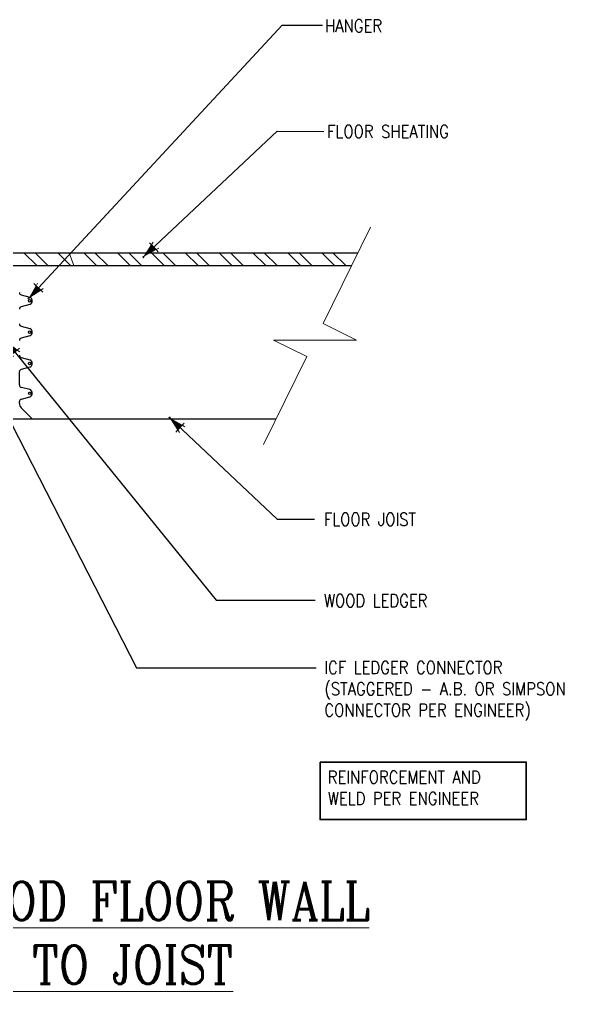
# Model space of a CAD drawing. Header units: inches. Extents: x 21.9 to 106.2, y 7.8 to 90.2.
# Drawn here: x 62.7 to 106.2, y 7.8 to 84 of the extents above; entities that cross this region are included whole.
import ezdxf

# ---------------------------------------------------------------- set-up
doc = ezdxf.new("R2010")
doc.units = ezdxf.units.IN
doc.header["$MEASUREMENT"] = 0
for name, color, linetype, lineweight in [('A2 Hatch', 8, 'Continuous', 9), ('A4 medium', 7, 'Continuous', 35), ('DIM', 3, 'Continuous', 13)]:
    doc.layers.add(name, color=color, linetype=linetype, lineweight=lineweight)
doc.styles.add('ARCTEXT', font='arctext.shx', dxfattribs={"width": 0.85})
doc.styles.add('RomanC', font='romanc.shx', dxfattribs={"width": 0.85, "height": 5})
doc.dimstyles.new('ARCTEXT1-4', dxfattribs={"dimtxt": 4, "dimasz": 2, "dimexe": 2, "dimexo": 2, "dimgap": 2, "dimtad": 1, "dimdec": 4, "dimzin": 3, "dimdsep": 46, "dimlunit": 4, "dimtxsty": 'ARCTEXT', "dimblk": 'ARCHTICK', "dimcen": 2, "dimaunit": 1, "dimadec": 0, "dimazin": 0, "dimtfac": 1, "dimtdec": 4, "dimtmove": 2, "dimatfit": 3, "dimldrblk": 'arrow', "dimfxl": 0, "dimtolj": 1, "dimtzin": 0, "dimarcsym": 0})

# ---------------------------------------------------------------- blocks, each defined once
blk = doc.blocks.new('_ArchTick')
at = {"color": 0, "linetype": 'ByBlock', "const_width": 0.15}
blk.add_lwpolyline([(-0.5, -0.5), (0.5, 0.5)], dxfattribs=at)
blk = doc.blocks.new('arrow')
at = {"layer": 'DIM'}
blk.add_hatch(color=253, dxfattribs=at).paths.add_polyline_path([(-2, 0.5), (-2, -0.5), (0, 0)])
at = {"layer": 'DIM', "lineweight": 9}
for points in [[(-2, 0.98), (-2, 0.5), (-2.47, 0.62)], [(0.37, 0.09), (0, 0)], [(0.37, -0.09), (0, 0)], [(-2, -0.98), (-2, -0.5), (-2.47, -0.62)]]:
    blk.add_lwpolyline(points, dxfattribs=at)
at = {"layer": 'DIM', "lineweight": 15}
blk.add_lwpolyline([(0, 0), (-2, -0.5), (-2, 0.5), (0, 0)], dxfattribs=at)

msp = doc.modelspace()

# ---------------------------------------------------------------- linework, layer by layer
at = {"ltscale": 0.15}
for p, q in [((57.621, 65.704), (89.261, 65.704)), ((60.25, 64.704), (88.767, 64.704)), ((62.897, 62.401), (63.552, 62.223)), ((62.897, 62.401), (63.552, 62.223)), ((63.552, 61.659), (62.897, 61.481)), ((63.552, 61.659), (62.897, 61.481)), ((62.897, 59.948), (63.552, 59.77)), ((62.897, 59.948), (63.552, 59.77)), ((63.552, 59.206), (62.897, 59.028)), ((63.552, 59.206), (62.897, 59.028)), ((62.897, 57.495), (63.552, 57.317)), ((62.897, 57.495), (63.552, 57.317)), ((62.75, 55.357), (62.75, 56.403)), ((62.75, 55.357), (62.75, 56.403)), ((63.552, 56.753), (62.897, 56.575)), ((63.552, 56.753), (62.897, 56.575)), ((63.553, 54.986), (62.898, 55.164)), ((63.553, 54.986), (62.898, 55.164)), ((62.898, 54.244), (63.553, 54.422)), ((62.898, 54.244), (63.553, 54.422)), ((62.75, 53.911), (62.75, 54.051)), ((62.75, 53.911), (62.75, 54.051)), ((63.75, 52.704), (62.897, 53.557)), ((63.75, 52.704), (62.897, 53.557)), ((61.75, 52.704), (82.845, 52.704))]:
    msp.add_line(p, q, dxfattribs=at)
for centre in [(63.549, 61.943), (63.549, 61.943), (63.549, 59.49), (63.549, 59.49), (63.549, 57.037), (63.549, 57.037), (63.55, 54.701), (63.55, 54.701)]:
    msp.add_circle(centre, 0.1, dxfattribs=at)
for centre, radius, start, end in [((62.949, 62.594), 0.2, 180, 254.79988), ((62.949, 62.594), 0.2, 180, 254.79988), ((63.449, 61.941), 0.3, 290, 70), ((63.449, 61.941), 0.3, 290, 70), ((62.949, 61.288), 0.2, 105.20374, 180), ((62.949, 61.288), 0.2, 105.20374, 180), ((62.949, 60.141), 0.2, 180, 254.79988), ((62.949, 60.141), 0.2, 180, 254.79988), ((63.449, 59.488), 0.3, 290, 70), ((63.449, 59.488), 0.3, 290, 70), ((62.949, 58.835), 0.2, 105.20374, 180), ((62.949, 58.835), 0.2, 105.20374, 180), ((62.949, 57.688), 0.2, 180, 254.79988), ((62.949, 57.688), 0.2, 180, 254.79988), ((63.449, 57.035), 0.3, 290, 70), ((63.449, 57.035), 0.3, 290, 70), ((62.949, 56.382), 0.2, 105.20374, 174.10289), ((62.949, 56.382), 0.2, 105.20374, 174.10289), ((62.95, 55.357), 0.2, 180, 254.79626), ((62.95, 55.357), 0.2, 180, 254.79626), ((63.45, 54.704), 0.3, 290, 70), ((63.45, 54.704), 0.3, 290, 70), ((62.95, 54.051), 0.2, 105.20012, 180), ((62.95, 54.051), 0.2, 105.20012, 180), ((63.25, 53.911), 0.5, 180, 225), ((63.25, 53.911), 0.5, 180, 225)]:
    msp.add_arc(centre, radius, start, end, dxfattribs=at)
at = {"layer": 'A2 Hatch', "ltscale": 0.15}
for p, q in [((64.103, 64.704), (63.103, 65.704)), ((64.986, 64.704), (63.986, 65.704)), ((66.754, 64.704), (65.754, 65.704)), ((67.013, 64.704), (66.638, 65.704)), ((68.781, 64.704), (67.781, 65.704)), ((69.665, 64.704), (68.665, 65.704)), ((71.432, 64.704), (70.432, 65.704)), ((72.316, 64.704), (71.316, 65.704)), ((74.084, 64.704), (73.084, 65.704)), ((74.968, 64.704), (73.968, 65.704)), ((76.736, 64.704), (75.736, 65.704)), ((77.62, 64.704), (76.62, 65.704)), ((79.387, 64.704), (78.387, 65.704)), ((80.271, 64.704), (79.271, 65.704)), ((82.039, 64.704), (81.039, 65.704)), ((82.923, 64.704), (81.923, 65.704)), ((84.772, 64.704), (83.772, 65.704)), ((85.656, 64.704), (84.656, 65.704)), ((87.424, 64.704), (86.424, 65.704)), ((88.308, 64.704), (87.308, 65.704))]:
    msp.add_line(p, q, dxfattribs=at)
at = {"layer": 'A4 medium', "ltscale": 0.15}
msp.add_lwpolyline([(86.3, 25.822), (102.444, 25.822), (102.444, 21.32), (86.3, 21.32)], close=True, dxfattribs=at)
at = {"layer": 'DIM'}
for p, q in [((90.248, 67.704), (86.526, 60.161)), ((89.139, 58.872), (86.526, 60.161)), ((89.139, 58.872), (82.639, 58.872)), ((82.639, 58.872), (85.253, 57.582)), ((85.253, 57.582), (81.858, 50.704))]:
    msp.add_line(p, q, dxfattribs=at)

# ---------------------------------------------------------------- texts
at = {"layer": 'DIM', "color": 3, "char_height": 1, "attachment_point": 1, "style": 'RomanC'}
for s, insert, width in [('HANGER', (86.68, 83.98), 22.68955), ('FLOOR SHEATING ', (86.847, 75.705), 22.68955), ('FLOOR JOIST ', (86.594, 45.328), 22.68955), ('WOOD LEDGER', (86.587, 38.958), 22.68955), ('ICF LEDGER CONNECTOR\\P(STAGGERED - A.B. OR SIMPSON CONNECTOR PER ENGINEER) ', (86.631, 33.721), 22.68955), ('REINFORCEMENT AND WELD PER ENGINEER', (86.898, 25.136), 15.71499)]:
    msp.add_mtext(s, dxfattribs=dict(at, insert=insert, width=width))
at = {"layer": 'DIM', "insert": (56.042, 16.449), "char_height": 3, "width": 90.08, "attachment_point": 2, "style": 'RomanC'}
msp.add_mtext('{\\L8" TO 6" WALL TO WOOD FLOOR WALL PERPENDICULAR TO JOIST}', dxfattribs=at)

# ---------------------------------------------------------------- leaders
at = {"layer": 'DIM'}
for points in [[(63.552, 62.223), (83.333, 83.526), (86.491, 83.524)], [(72.547, 65.454), (82.925, 75.221), (86.586, 75.213)], [(61.75, 58.704), (78.149, 38.505), (85.905, 38.501)], [(60.25, 55.949), (71.915, 33.197), (85.993, 33.191)], [(74.596, 52.704), (82.933, 44.843), (85.847, 44.849)]]:
    msp.add_leader(points, dimstyle='ARCTEXT1-4', override={"dimasz": 0.5, "dimtad": 0}, dxfattribs=at)

doc.saveas('drawing.dxf')
